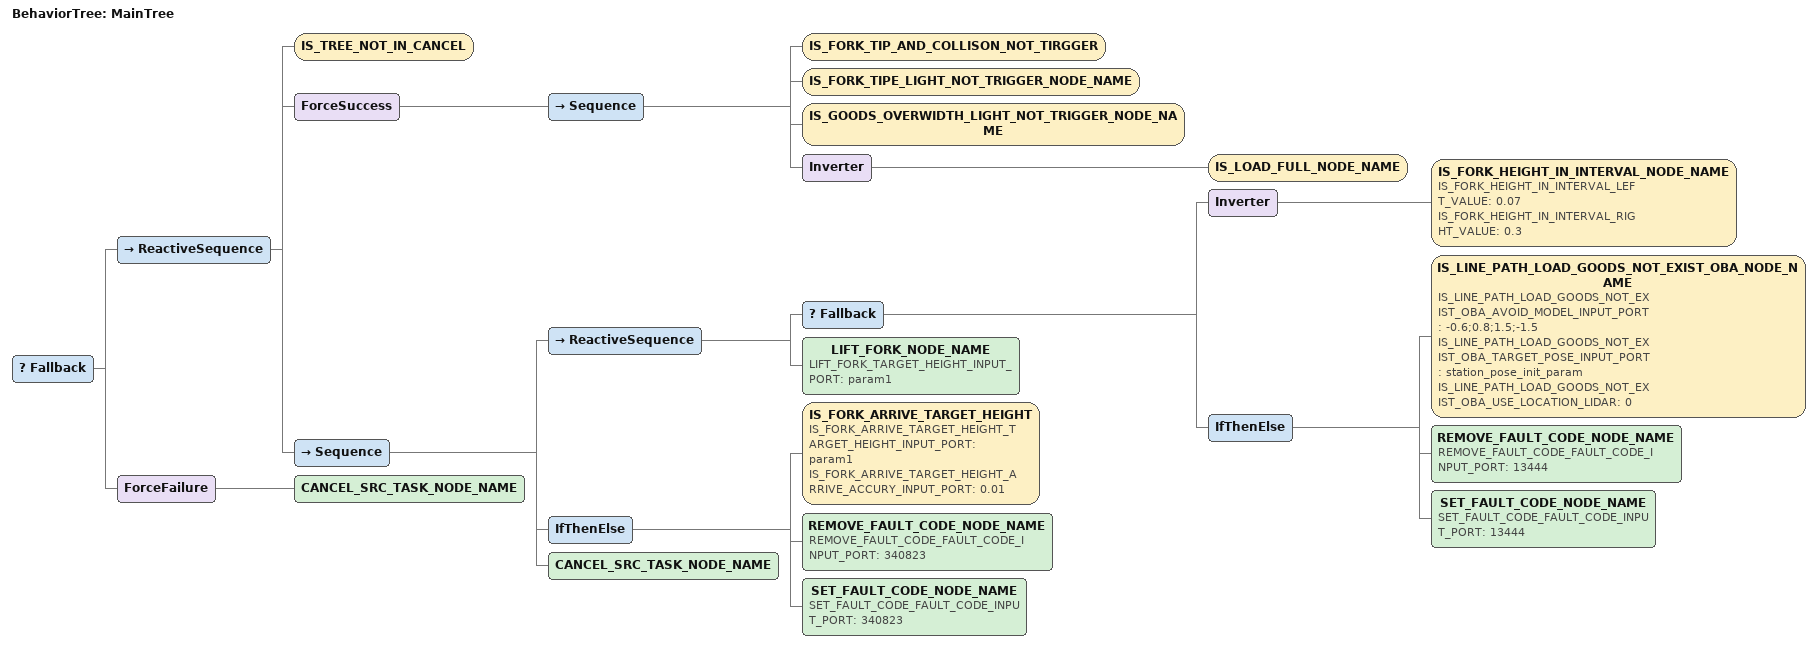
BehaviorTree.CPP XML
<root BTCPP_format="4" >
<BehaviorTree ID="MainTree">
      <Fallback>
         <ReactiveSequence>
            <IS_TREE_NOT_IN_CANCEL/>
            <ForceSuccess>
               <Sequence>
                  <IS_FORK_TIP_AND_COLLISON_NOT_TIRGGER/>
                  <IS_FORK_TIPE_LIGHT_NOT_TRIGGER_NODE_NAME/>
                  <IS_GOODS_OVERWIDTH_LIGHT_NOT_TRIGGER_NODE_NAME />
                  <Inverter>
                    <IS_LOAD_FULL_NODE_NAME />
                  </Inverter>
               </Sequence>
            </ForceSuccess>

            <Sequence>
               <ReactiveSequence>
                  <Fallback>
                     <Inverter>
                        <IS_FORK_HEIGHT_IN_INTERVAL_NODE_NAME
                           IS_FORK_HEIGHT_IN_INTERVAL_LEFT_VALUE="0.07"
                           IS_FORK_HEIGHT_IN_INTERVAL_RIGHT_VALUE="0.3"
                        />
                     </Inverter>
                     <IfThenElse>
                        <IS_LINE_PATH_LOAD_GOODS_NOT_EXIST_OBA_NODE_NAME
                           IS_LINE_PATH_LOAD_GOODS_NOT_EXIST_OBA_AVOID_MODEL_INPUT_PORT="-0.6;0.8;1.5;-1.5"
                           IS_LINE_PATH_LOAD_GOODS_NOT_EXIST_OBA_TARGET_POSE_INPUT_PORT="station_pose_init_param"
                           IS_LINE_PATH_LOAD_GOODS_NOT_EXIST_OBA_USE_LOCATION_LIDAR="0"
                        />
                        <REMOVE_FAULT_CODE_NODE_NAME
                           REMOVE_FAULT_CODE_FAULT_CODE_INPUT_PORT = "13444"
                        />
                        <SET_FAULT_CODE_NODE_NAME
                           SET_FAULT_CODE_FAULT_CODE_INPUT_PORT = "13444"
                        />
                     </IfThenElse>
                  </Fallback>
                  <LIFT_FORK_NODE_NAME
                    LIFT_FORK_TARGET_HEIGHT_INPUT_PORT="param1"
                  />
               </ReactiveSequence>

               <IfThenElse>
                  <IS_FORK_ARRIVE_TARGET_HEIGHT
                     IS_FORK_ARRIVE_TARGET_HEIGHT_TARGET_HEIGHT_INPUT_PORT="param1"
                     IS_FORK_ARRIVE_TARGET_HEIGHT_ARRIVE_ACCURY_INPUT_PORT="0.01"
                  />
                  <REMOVE_FAULT_CODE_NODE_NAME
                     REMOVE_FAULT_CODE_FAULT_CODE_INPUT_PORT = "340823"
                  />
                  <SET_FAULT_CODE_NODE_NAME
                     SET_FAULT_CODE_FAULT_CODE_INPUT_PORT = "340823"
                  />
               </IfThenElse>

               <CANCEL_SRC_TASK_NODE_NAME />
            </Sequence>

         </ReactiveSequence>
         <ForceFailure>
            <CANCEL_SRC_TASK_NODE_NAME/>
         </ForceFailure>
      </Fallback>
   </BehaviorTree>
</root>
